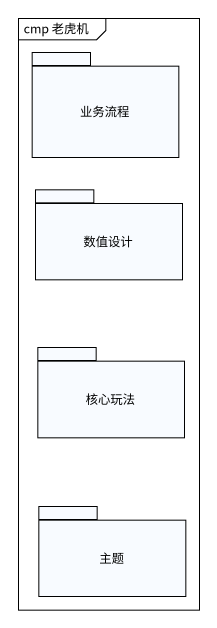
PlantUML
@startuml
mainframe cmp 老虎机
package 业务流程 {
}
package 数值设计 {
}
package 核心玩法 {
}
package 主题 {
}
@enduml
